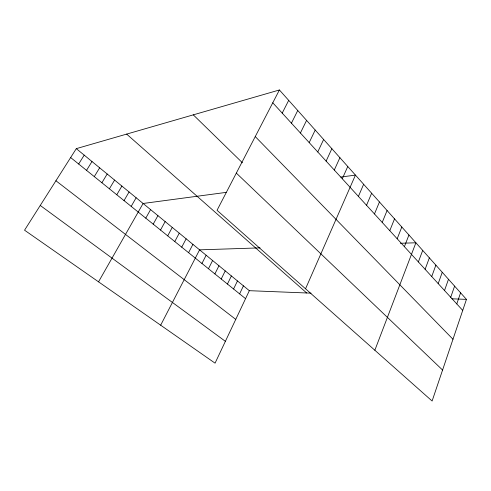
<?xml version="1.0" encoding="UTF-8"?>
<svg xmlns="http://www.w3.org/2000/svg" width="491" height="491" viewBox="0 0 491 491"><rect width="100%" height="100%" fill="white"/><g stroke="black" fill="none" stroke-linecap="round" stroke-linejoin="round"><path stroke-width="0.74" d="M466.45 299.381L432.111 401.024L217.04 210.301L279.416 89.976L466.45 299.381L451.929 298.798M456.783 303.917L460.589 292.814M450.713 297.288L454.605 286.118M444.521 290.512L448.492 279.275M438.193 283.595L442.25 272.284M431.73 276.531L435.873 265.146M425.12 269.307L429.361 257.855M418.369 261.93L422.702 250.398M374.848 350.243L415.895 242.775L400.343 243.284M404.4 246.66L408.935 234.986M397.176 238.767L401.816 227.014M389.78 230.684L394.531 218.857M382.219 222.417L387.08 210.516M374.473 213.953L379.451 201.973M366.538 205.281L371.638 193.233M358.412 196.4L363.641 184.272M305.543 288.782L355.447 175.103L340.803 177.055M342.282 178.767L347.763 166.498M334.297 170.039L339.907 157.703M326.122 161.109L331.861 148.699M317.757 151.964L323.637 139.487M311.067 293.158L249.336 290.684L215.058 363.162L24.55 230.193L76.301 148.644L279.416 89.976M239.614 293.863L243.444 285.848M309.189 142.599L315.21 130.054M233.575 288.99L237.466 280.938M227.437 284.043L231.39 275.954M300.412 133.012L306.58 120.393M221.214 279.023L225.228 270.891M291.427 123.186L297.749 110.5M214.886 273.917L218.968 265.754M208.466 268.737L212.609 260.531M282.215 113.114L288.696 100.367M201.942 263.471L206.146 255.228M160.667 325.202L199.585 249.845L260.046 247.869M188.575 252.687L192.92 244.371M181.731 247.169L186.144 238.81M174.771 241.554L179.264 233.164M167.701 235.852L172.267 227.419M160.514 230.052L165.154 221.582M153.204 224.154L157.924 215.647M145.778 218.157L150.577 209.614M98.538 281.834L143.096 203.477L226.112 192.386M131.183 206.386L136.142 197.763M124.033 200.616L129.072 191.963M116.772 194.761L121.891 186.071M109.395 188.808L114.599 180.08M101.895 182.756L107.185 173.998M94.278 176.607L99.655 167.812M86.533 170.359L91.995 161.527M78.658 164.006L84.213 155.138M40.25 205.453L225.387 341.325M55.919 180.762L235.754 319.402M70.649 157.543L245.561 298.663M76.301 148.644L249.336 290.684M126.647 134.098L306.691 292.98M236.324 173.09L442.575 370.042M193.294 114.851L242.425 162.767M255.252 136.578L452.978 339.25M272.769 102.791L462.725 310.41"/></g></svg>
